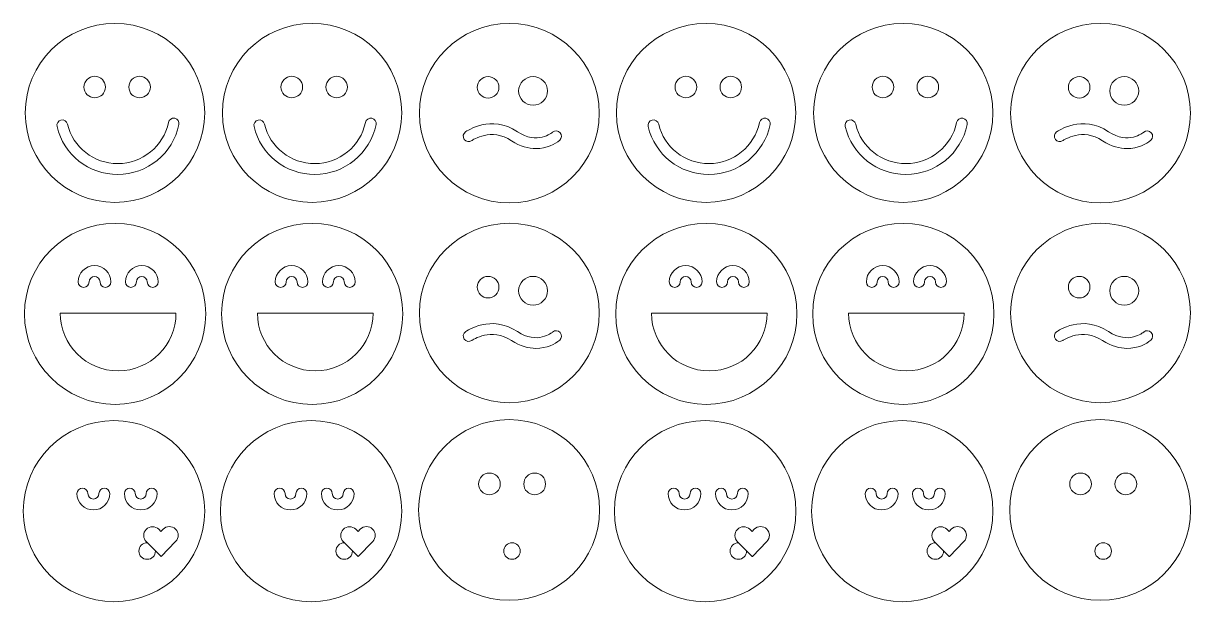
# Model space of a CAD drawing. Header units: inches. Extents: x 0.3 to 11, y -11 to -0.3.
# Drawn here: x 0.28 to 10.97, y -5.56 to -0.25 of the extents above; entities that cross this region are included whole.
import ezdxf

# ---------------------------------------------------------------- set-up
doc = ezdxf.new("R2010")
doc.units = ezdxf.units.IN
doc.header["$MEASUREMENT"] = 0
doc.layers.add('Layer 1', color=7, linetype='Continuous')
doc.layers.add('Layer 2', color=7, linetype='Continuous')

msp = doc.modelspace()

# ---------------------------------------------------------------- linework, layer by layer
at = {"layer": 'Layer 1', "lineweight": 0}
for points, knots in [([(1.118, -0.251), (0.664, -0.251), (0.296, -0.619), (0.296, -1.072), (0.296, -1.526), (0.664, -1.894), (1.118, -1.894), (1.572, -1.894), (1.94, -1.526), (1.94, -1.072), (1.94, -0.619), (1.572, -0.251), (1.118, -0.251)], [0, 0, 0, 0, 1, 1, 1, 2, 2, 2, 3, 3, 3, 4, 4, 4, 4]), ([(2.924, -0.251), (2.47, -0.251), (2.102, -0.619), (2.102, -1.072), (2.102, -1.526), (2.47, -1.894), (2.924, -1.894), (3.377, -1.894), (3.745, -1.526), (3.745, -1.072), (3.745, -0.619), (3.377, -0.251), (2.924, -0.251)], [0, 0, 0, 0, 1, 1, 1, 2, 2, 2, 3, 3, 3, 4, 4, 4, 4]), ([(4.732, -0.251), (4.277, -0.251), (3.908, -0.62), (3.908, -1.075), (3.908, -1.529), (4.277, -1.898), (4.732, -1.898), (5.187, -1.898), (5.555, -1.529), (5.555, -1.075), (5.555, -0.62), (5.187, -0.251), (4.732, -0.251)], [0, 0, 0, 0, 1, 1, 1, 2, 2, 2, 3, 3, 3, 4, 4, 4, 4]), ([(6.535, -0.251), (6.081, -0.251), (5.713, -0.619), (5.713, -1.072), (5.713, -1.526), (6.081, -1.894), (6.535, -1.894), (6.988, -1.894), (7.356, -1.526), (7.356, -1.072), (7.356, -0.619), (6.988, -0.251), (6.535, -0.251)], [0, 0, 0, 0, 1, 1, 1, 2, 2, 2, 3, 3, 3, 4, 4, 4, 4]), ([(8.34, -0.251), (7.886, -0.251), (7.519, -0.619), (7.519, -1.072), (7.519, -1.526), (7.886, -1.894), (8.34, -1.894), (8.794, -1.894), (9.162, -1.526), (9.162, -1.072), (9.162, -0.619), (8.794, -0.251), (8.34, -0.251)], [0, 0, 0, 0, 1, 1, 1, 2, 2, 2, 3, 3, 3, 4, 4, 4, 4]), ([(10.148, -0.251), (9.694, -0.251), (9.325, -0.62), (9.325, -1.075), (9.325, -1.529), (9.694, -1.898), (10.148, -1.898), (10.603, -1.898), (10.972, -1.529), (10.972, -1.075), (10.972, -0.62), (10.603, -0.251), (10.148, -0.251)], [0, 0, 0, 0, 1, 1, 1, 2, 2, 2, 3, 3, 3, 4, 4, 4, 4]), ([(1.12, -2.086), (0.661, -2.086), (0.289, -2.458), (0.289, -2.916), (0.289, -3.375), (0.661, -3.747), (1.12, -3.747), (1.578, -3.747), (1.95, -3.375), (1.95, -2.916), (1.95, -2.458), (1.578, -2.086), (1.12, -2.086)], [0, 0, 0, 0, 1, 1, 1, 2, 2, 2, 3, 3, 3, 4, 4, 4, 4]), ([(2.925, -2.086), (2.466, -2.086), (2.095, -2.458), (2.095, -2.916), (2.095, -3.375), (2.466, -3.747), (2.925, -3.747), (3.384, -3.747), (3.755, -3.375), (3.755, -2.916), (3.755, -2.458), (3.384, -2.086), (2.925, -2.086)], [0, 0, 0, 0, 1, 1, 1, 2, 2, 2, 3, 3, 3, 4, 4, 4, 4]), ([(4.732, -2.085), (4.277, -2.085), (3.908, -2.453), (3.908, -2.908), (3.908, -3.363), (4.277, -3.731), (4.732, -3.731), (5.187, -3.731), (5.555, -3.363), (5.555, -2.908), (5.555, -2.453), (5.187, -2.085), (4.732, -2.085)], [0, 0, 0, 0, 1, 1, 1, 2, 2, 2, 3, 3, 3, 4, 4, 4, 4]), ([(6.536, -2.086), (6.078, -2.086), (5.706, -2.458), (5.706, -2.916), (5.706, -3.375), (6.078, -3.747), (6.536, -3.747), (6.995, -3.747), (7.367, -3.375), (7.367, -2.916), (7.367, -2.458), (6.995, -2.086), (6.536, -2.086)], [0, 0, 0, 0, 1, 1, 1, 2, 2, 2, 3, 3, 3, 4, 4, 4, 4]), ([(8.342, -2.086), (7.883, -2.086), (7.511, -2.458), (7.511, -2.916), (7.511, -3.375), (7.883, -3.747), (8.342, -3.747), (8.8, -3.747), (9.172, -3.375), (9.172, -2.916), (9.172, -2.458), (8.8, -2.086), (8.342, -2.086)], [0, 0, 0, 0, 1, 1, 1, 2, 2, 2, 3, 3, 3, 4, 4, 4, 4]), ([(10.148, -2.085), (9.694, -2.085), (9.325, -2.453), (9.325, -2.908), (9.325, -3.363), (9.694, -3.731), (10.148, -3.731), (10.603, -3.731), (10.972, -3.363), (10.972, -2.908), (10.972, -2.453), (10.603, -2.085), (10.148, -2.085)], [0, 0, 0, 0, 1, 1, 1, 2, 2, 2, 3, 3, 3, 4, 4, 4, 4]), ([(1.109, -3.895), (0.651, -3.895), (0.278, -4.267), (0.278, -4.726), (0.278, -5.184), (0.651, -5.557), (1.109, -5.557), (1.568, -5.557), (1.94, -5.184), (1.94, -4.726), (1.94, -4.267), (1.568, -3.895), (1.109, -3.895)], [0, 0, 0, 0, 1, 1, 1, 2, 2, 2, 3, 3, 3, 4, 4, 4, 4]), ([(2.915, -3.895), (2.456, -3.895), (2.084, -4.267), (2.084, -4.726), (2.084, -5.184), (2.456, -5.557), (2.915, -5.557), (3.374, -5.557), (3.746, -5.184), (3.746, -4.726), (3.746, -4.267), (3.374, -3.895), (2.915, -3.895)], [0, 0, 0, 0, 1, 1, 1, 2, 2, 2, 3, 3, 3, 4, 4, 4, 4]), ([(4.729, -3.886), (4.271, -3.886), (3.9, -4.257), (3.9, -4.715), (3.9, -5.173), (4.271, -5.544), (4.729, -5.544), (5.186, -5.544), (5.558, -5.173), (5.558, -4.715), (5.558, -4.257), (5.186, -3.886), (4.729, -3.886)], [0, 0, 0, 0, 1, 1, 1, 2, 2, 2, 3, 3, 3, 4, 4, 4, 4]), ([(6.526, -3.895), (6.067, -3.895), (5.695, -4.267), (5.695, -4.726), (5.695, -5.184), (6.067, -5.557), (6.526, -5.557), (6.985, -5.557), (7.357, -5.184), (7.357, -4.726), (7.357, -4.267), (6.985, -3.895), (6.526, -3.895)], [0, 0, 0, 0, 1, 1, 1, 2, 2, 2, 3, 3, 3, 4, 4, 4, 4]), ([(8.332, -3.895), (7.873, -3.895), (7.501, -4.267), (7.501, -4.726), (7.501, -5.184), (7.873, -5.557), (8.332, -5.557), (8.791, -5.557), (9.163, -5.184), (9.163, -4.726), (9.163, -4.267), (8.791, -3.895), (8.332, -3.895)], [0, 0, 0, 0, 1, 1, 1, 2, 2, 2, 3, 3, 3, 4, 4, 4, 4]), ([(10.145, -3.886), (9.687, -3.886), (9.316, -4.257), (9.316, -4.715), (9.316, -5.173), (9.687, -5.544), (10.145, -5.544), (10.603, -5.544), (10.974, -5.173), (10.974, -4.715), (10.974, -4.257), (10.603, -3.886), (10.145, -3.886)], [0, 0, 0, 0, 1, 1, 1, 2, 2, 2, 3, 3, 3, 4, 4, 4, 4]), ([(3.294, -5.089), (3.294, -5.09), (3.294, -5.091), (3.294, -5.092), (3.294, -5.134), (3.26, -5.168), (3.219, -5.168)], [0, 0, 0, 0, 1, 1, 1, 2, 2, 2, 2])]:
    msp.add_open_spline(points, degree=3, knots=knots, dxfattribs=at)
at = {"layer": 'Layer 2', "lineweight": 0}
for points, knots in [([(0.933, -0.737), (0.987, -0.737), (1.031, -0.781), (1.031, -0.836), (1.031, -0.89), (0.987, -0.934), (0.933, -0.934), (0.878, -0.934), (0.834, -0.89), (0.834, -0.836), (0.834, -0.781), (0.878, -0.737), (0.933, -0.737)], [0, 0, 0, 0, 1, 1, 1, 2, 2, 2, 3, 3, 3, 4, 4, 4, 4]), ([(1.344, -0.737), (1.398, -0.737), (1.443, -0.781), (1.443, -0.836), (1.443, -0.89), (1.398, -0.934), (1.344, -0.934), (1.289, -0.934), (1.245, -0.89), (1.245, -0.836), (1.245, -0.781), (1.289, -0.737), (1.344, -0.737)], [0, 0, 0, 0, 1, 1, 1, 2, 2, 2, 3, 3, 3, 4, 4, 4, 4]), ([(2.738, -0.737), (2.793, -0.737), (2.837, -0.781), (2.837, -0.836), (2.837, -0.89), (2.793, -0.934), (2.738, -0.934), (2.684, -0.934), (2.639, -0.89), (2.639, -0.836), (2.639, -0.781), (2.684, -0.737), (2.738, -0.737)], [0, 0, 0, 0, 1, 1, 1, 2, 2, 2, 3, 3, 3, 4, 4, 4, 4]), ([(3.149, -0.737), (3.204, -0.737), (3.248, -0.781), (3.248, -0.836), (3.248, -0.89), (3.204, -0.934), (3.149, -0.934), (3.095, -0.934), (3.051, -0.89), (3.051, -0.836), (3.051, -0.781), (3.095, -0.737), (3.149, -0.737)], [0, 0, 0, 0, 1, 1, 1, 2, 2, 2, 3, 3, 3, 4, 4, 4, 4]), ([(4.537, -0.739), (4.591, -0.739), (4.636, -0.783), (4.636, -0.838), (4.636, -0.892), (4.591, -0.937), (4.537, -0.937), (4.482, -0.937), (4.438, -0.892), (4.438, -0.838), (4.438, -0.783), (4.482, -0.739), (4.537, -0.739)], [0, 0, 0, 0, 1, 1, 1, 2, 2, 2, 3, 3, 3, 4, 4, 4, 4]), ([(4.949, -0.739), (5.022, -0.739), (5.081, -0.798), (5.081, -0.871), (5.081, -0.943), (5.022, -1.002), (4.949, -1.002), (4.876, -1.002), (4.817, -0.943), (4.817, -0.871), (4.817, -0.798), (4.876, -0.739), (4.949, -0.739)], [0, 0, 0, 0, 1, 1, 1, 2, 2, 2, 3, 3, 3, 4, 4, 4, 4]), ([(6.349, -0.737), (6.404, -0.737), (6.448, -0.781), (6.448, -0.836), (6.448, -0.89), (6.404, -0.934), (6.349, -0.934), (6.295, -0.934), (6.25, -0.89), (6.25, -0.836), (6.25, -0.781), (6.295, -0.737), (6.349, -0.737)], [0, 0, 0, 0, 1, 1, 1, 2, 2, 2, 3, 3, 3, 4, 4, 4, 4]), ([(6.76, -0.737), (6.815, -0.737), (6.859, -0.781), (6.859, -0.836), (6.859, -0.89), (6.815, -0.934), (6.76, -0.934), (6.706, -0.934), (6.662, -0.89), (6.662, -0.836), (6.662, -0.781), (6.706, -0.737), (6.76, -0.737)], [0, 0, 0, 0, 1, 1, 1, 2, 2, 2, 3, 3, 3, 4, 4, 4, 4]), ([(8.155, -0.737), (8.209, -0.737), (8.254, -0.781), (8.254, -0.836), (8.254, -0.89), (8.209, -0.934), (8.155, -0.934), (8.1, -0.934), (8.056, -0.89), (8.056, -0.836), (8.056, -0.781), (8.1, -0.737), (8.155, -0.737)], [0, 0, 0, 0, 1, 1, 1, 2, 2, 2, 3, 3, 3, 4, 4, 4, 4]), ([(8.566, -0.737), (8.621, -0.737), (8.665, -0.781), (8.665, -0.836), (8.665, -0.89), (8.621, -0.934), (8.566, -0.934), (8.512, -0.934), (8.467, -0.89), (8.467, -0.836), (8.467, -0.781), (8.512, -0.737), (8.566, -0.737)], [0, 0, 0, 0, 1, 1, 1, 2, 2, 2, 3, 3, 3, 4, 4, 4, 4]), ([(9.953, -0.739), (10.008, -0.739), (10.052, -0.783), (10.052, -0.838), (10.052, -0.892), (10.008, -0.937), (9.953, -0.937), (9.899, -0.937), (9.854, -0.892), (9.854, -0.838), (9.854, -0.783), (9.899, -0.739), (9.953, -0.739)], [0, 0, 0, 0, 1, 1, 1, 2, 2, 2, 3, 3, 3, 4, 4, 4, 4]), ([(10.366, -0.739), (10.438, -0.739), (10.498, -0.798), (10.498, -0.871), (10.498, -0.943), (10.438, -1.002), (10.366, -1.002), (10.293, -1.002), (10.234, -0.943), (10.234, -0.871), (10.234, -0.798), (10.293, -0.739), (10.366, -0.739)], [0, 0, 0, 0, 1, 1, 1, 2, 2, 2, 3, 3, 3, 4, 4, 4, 4]), ([(1.704, -1.18), (1.65, -1.445), (1.414, -1.637), (1.144, -1.637), (0.877, -1.637), (0.648, -1.457), (0.587, -1.198), (0.581, -1.171), (0.597, -1.145), (0.623, -1.138), (0.65, -1.132), (0.677, -1.148), (0.683, -1.175), (0.734, -1.389), (0.923, -1.538), (1.144, -1.538), (1.368, -1.538), (1.563, -1.379), (1.608, -1.16), (1.613, -1.134), (1.639, -1.117), (1.666, -1.122), (1.693, -1.127), (1.71, -1.153), (1.704, -1.18)], [0, 0, 0, 0, 1, 1, 1, 2, 2, 2, 3, 3, 3, 4, 4, 4, 5, 5, 5, 6, 6, 6, 7, 7, 7, 8, 8, 8, 8]), ([(3.51, -1.18), (3.456, -1.445), (3.22, -1.637), (2.949, -1.637), (2.683, -1.637), (2.454, -1.457), (2.392, -1.198), (2.386, -1.171), (2.402, -1.145), (2.429, -1.138), (2.455, -1.132), (2.482, -1.148), (2.488, -1.175), (2.539, -1.389), (2.729, -1.538), (2.949, -1.538), (3.173, -1.538), (3.368, -1.379), (3.413, -1.16), (3.419, -1.134), (3.445, -1.117), (3.471, -1.122), (3.498, -1.127), (3.515, -1.153), (3.51, -1.18)], [0, 0, 0, 0, 1, 1, 1, 2, 2, 2, 3, 3, 3, 4, 4, 4, 5, 5, 5, 6, 6, 6, 7, 7, 7, 8, 8, 8, 8]), ([(5.193, -1.324), (5.153, -1.359), (5.074, -1.4), (4.975, -1.4), (4.907, -1.4), (4.831, -1.381), (4.751, -1.328), (4.567, -1.204), (4.394, -1.322), (4.387, -1.327), (4.365, -1.343), (4.334, -1.337), (4.318, -1.315), (4.302, -1.293), (4.308, -1.262), (4.33, -1.246), (4.339, -1.24), (4.564, -1.083), (4.806, -1.245), (4.987, -1.366), (5.122, -1.254), (5.128, -1.249), (5.148, -1.232), (5.18, -1.234), (5.197, -1.254), (5.215, -1.275), (5.213, -1.306), (5.193, -1.324)], [0, 0, 0, 0, 1, 1, 1, 2, 2, 2, 3, 3, 3, 4, 4, 4, 5, 5, 5, 6, 6, 6, 7, 7, 7, 8, 8, 8, 9, 9, 9, 9]), ([(7.121, -1.18), (7.067, -1.445), (6.831, -1.637), (6.56, -1.637), (6.294, -1.637), (6.065, -1.457), (6.003, -1.198), (5.997, -1.171), (6.014, -1.145), (6.04, -1.138), (6.066, -1.132), (6.093, -1.148), (6.1, -1.175), (6.15, -1.389), (6.34, -1.538), (6.56, -1.538), (6.784, -1.538), (6.979, -1.379), (7.024, -1.16), (7.03, -1.134), (7.056, -1.117), (7.083, -1.122), (7.109, -1.127), (7.126, -1.153), (7.121, -1.18)], [0, 0, 0, 0, 1, 1, 1, 2, 2, 2, 3, 3, 3, 4, 4, 4, 5, 5, 5, 6, 6, 6, 7, 7, 7, 8, 8, 8, 8]), ([(8.927, -1.18), (8.872, -1.445), (8.637, -1.637), (8.366, -1.637), (8.1, -1.637), (7.871, -1.457), (7.809, -1.198), (7.803, -1.171), (7.819, -1.145), (7.846, -1.138), (7.872, -1.132), (7.899, -1.148), (7.905, -1.175), (7.956, -1.389), (8.145, -1.538), (8.366, -1.538), (8.59, -1.538), (8.785, -1.379), (8.83, -1.16), (8.835, -1.134), (8.862, -1.117), (8.888, -1.122), (8.915, -1.127), (8.932, -1.153), (8.927, -1.18)], [0, 0, 0, 0, 1, 1, 1, 2, 2, 2, 3, 3, 3, 4, 4, 4, 5, 5, 5, 6, 6, 6, 7, 7, 7, 8, 8, 8, 8]), ([(10.609, -1.324), (10.57, -1.359), (10.49, -1.4), (10.391, -1.4), (10.324, -1.4), (10.248, -1.381), (10.168, -1.328), (9.983, -1.204), (9.811, -1.322), (9.803, -1.327), (9.781, -1.343), (9.75, -1.337), (9.735, -1.315), (9.719, -1.293), (9.724, -1.262), (9.746, -1.246), (9.756, -1.24), (9.981, -1.083), (10.223, -1.245), (10.404, -1.366), (10.539, -1.254), (10.544, -1.249), (10.565, -1.232), (10.596, -1.234), (10.614, -1.254), (10.632, -1.275), (10.63, -1.306), (10.609, -1.324)], [0, 0, 0, 0, 1, 1, 1, 2, 2, 2, 3, 3, 3, 4, 4, 4, 5, 5, 5, 6, 6, 6, 7, 7, 7, 8, 8, 8, 9, 9, 9, 9]), ([(0.931, -2.473), (1.013, -2.473), (1.081, -2.54), (1.081, -2.623), (1.081, -2.651), (1.058, -2.673), (1.031, -2.673), (1.003, -2.673), (0.981, -2.651), (0.981, -2.623), (0.981, -2.595), (0.958, -2.573), (0.931, -2.573), (0.903, -2.573), (0.881, -2.595), (0.881, -2.623), (0.881, -2.651), (0.858, -2.673), (0.831, -2.673), (0.803, -2.673), (0.781, -2.651), (0.781, -2.623), (0.781, -2.54), (0.848, -2.473), (0.931, -2.473)], [0, 0, 0, 0, 1, 1, 1, 2, 2, 2, 3, 3, 3, 4, 4, 4, 5, 5, 5, 6, 6, 6, 7, 7, 7, 8, 8, 8, 8]), ([(1.364, -2.473), (1.446, -2.473), (1.514, -2.54), (1.514, -2.623), (1.514, -2.651), (1.491, -2.673), (1.464, -2.673), (1.436, -2.673), (1.414, -2.651), (1.414, -2.623), (1.414, -2.595), (1.391, -2.573), (1.364, -2.573), (1.336, -2.573), (1.314, -2.595), (1.314, -2.623), (1.314, -2.651), (1.291, -2.673), (1.264, -2.673), (1.236, -2.673), (1.214, -2.651), (1.214, -2.623), (1.214, -2.54), (1.281, -2.473), (1.364, -2.473)], [0, 0, 0, 0, 1, 1, 1, 2, 2, 2, 3, 3, 3, 4, 4, 4, 5, 5, 5, 6, 6, 6, 7, 7, 7, 8, 8, 8, 8]), ([(2.736, -2.473), (2.819, -2.473), (2.886, -2.54), (2.886, -2.623), (2.886, -2.651), (2.864, -2.673), (2.836, -2.673), (2.809, -2.673), (2.786, -2.651), (2.786, -2.623), (2.786, -2.595), (2.764, -2.573), (2.736, -2.573), (2.709, -2.573), (2.686, -2.595), (2.686, -2.623), (2.686, -2.651), (2.664, -2.673), (2.636, -2.673), (2.609, -2.673), (2.586, -2.651), (2.586, -2.623), (2.586, -2.54), (2.654, -2.473), (2.736, -2.473)], [0, 0, 0, 0, 1, 1, 1, 2, 2, 2, 3, 3, 3, 4, 4, 4, 5, 5, 5, 6, 6, 6, 7, 7, 7, 8, 8, 8, 8]), ([(3.169, -2.473), (3.252, -2.473), (3.319, -2.54), (3.319, -2.623), (3.319, -2.651), (3.297, -2.673), (3.269, -2.673), (3.242, -2.673), (3.219, -2.651), (3.219, -2.623), (3.219, -2.595), (3.197, -2.573), (3.169, -2.573), (3.142, -2.573), (3.119, -2.595), (3.119, -2.623), (3.119, -2.651), (3.097, -2.673), (3.069, -2.673), (3.042, -2.673), (3.02, -2.651), (3.02, -2.623), (3.02, -2.54), (3.087, -2.473), (3.169, -2.473)], [0, 0, 0, 0, 1, 1, 1, 2, 2, 2, 3, 3, 3, 4, 4, 4, 5, 5, 5, 6, 6, 6, 7, 7, 7, 8, 8, 8, 8]), ([(6.347, -2.473), (6.43, -2.473), (6.497, -2.54), (6.497, -2.623), (6.497, -2.651), (6.475, -2.673), (6.447, -2.673), (6.42, -2.673), (6.397, -2.651), (6.397, -2.623), (6.397, -2.595), (6.375, -2.573), (6.347, -2.573), (6.32, -2.573), (6.297, -2.595), (6.297, -2.623), (6.297, -2.651), (6.275, -2.673), (6.247, -2.673), (6.22, -2.673), (6.197, -2.651), (6.197, -2.623), (6.197, -2.54), (6.265, -2.473), (6.347, -2.473)], [0, 0, 0, 0, 1, 1, 1, 2, 2, 2, 3, 3, 3, 4, 4, 4, 5, 5, 5, 6, 6, 6, 7, 7, 7, 8, 8, 8, 8]), ([(6.78, -2.473), (6.863, -2.473), (6.93, -2.54), (6.93, -2.623), (6.93, -2.651), (6.908, -2.673), (6.88, -2.673), (6.853, -2.673), (6.831, -2.651), (6.831, -2.623), (6.831, -2.595), (6.808, -2.573), (6.78, -2.573), (6.753, -2.573), (6.73, -2.595), (6.73, -2.623), (6.73, -2.651), (6.708, -2.673), (6.68, -2.673), (6.653, -2.673), (6.631, -2.651), (6.631, -2.623), (6.631, -2.54), (6.698, -2.473), (6.78, -2.473)], [0, 0, 0, 0, 1, 1, 1, 2, 2, 2, 3, 3, 3, 4, 4, 4, 5, 5, 5, 6, 6, 6, 7, 7, 7, 8, 8, 8, 8]), ([(8.153, -2.473), (8.236, -2.473), (8.303, -2.54), (8.303, -2.623), (8.303, -2.651), (8.28, -2.673), (8.253, -2.673), (8.225, -2.673), (8.203, -2.651), (8.203, -2.623), (8.203, -2.595), (8.181, -2.573), (8.153, -2.573), (8.125, -2.573), (8.103, -2.595), (8.103, -2.623), (8.103, -2.651), (8.08, -2.673), (8.053, -2.673), (8.025, -2.673), (8.003, -2.651), (8.003, -2.623), (8.003, -2.54), (8.07, -2.473), (8.153, -2.473)], [0, 0, 0, 0, 1, 1, 1, 2, 2, 2, 3, 3, 3, 4, 4, 4, 5, 5, 5, 6, 6, 6, 7, 7, 7, 8, 8, 8, 8]), ([(8.586, -2.473), (8.669, -2.473), (8.736, -2.54), (8.736, -2.623), (8.736, -2.651), (8.714, -2.673), (8.686, -2.673), (8.658, -2.673), (8.636, -2.651), (8.636, -2.623), (8.636, -2.595), (8.614, -2.573), (8.586, -2.573), (8.558, -2.573), (8.536, -2.595), (8.536, -2.623), (8.536, -2.651), (8.514, -2.673), (8.486, -2.673), (8.459, -2.673), (8.436, -2.651), (8.436, -2.623), (8.436, -2.54), (8.503, -2.473), (8.586, -2.473)], [0, 0, 0, 0, 1, 1, 1, 2, 2, 2, 3, 3, 3, 4, 4, 4, 5, 5, 5, 6, 6, 6, 7, 7, 7, 8, 8, 8, 8]), ([(4.537, -2.572), (4.591, -2.572), (4.636, -2.616), (4.636, -2.671), (4.636, -2.725), (4.591, -2.77), (4.537, -2.77), (4.482, -2.77), (4.438, -2.725), (4.438, -2.671), (4.438, -2.616), (4.482, -2.572), (4.537, -2.572)], [0, 0, 0, 0, 1, 1, 1, 2, 2, 2, 3, 3, 3, 4, 4, 4, 4]), ([(4.949, -2.572), (5.022, -2.572), (5.081, -2.631), (5.081, -2.704), (5.081, -2.777), (5.022, -2.836), (4.949, -2.836), (4.876, -2.836), (4.817, -2.777), (4.817, -2.704), (4.817, -2.631), (4.876, -2.572), (4.949, -2.572)], [0, 0, 0, 0, 1, 1, 1, 2, 2, 2, 3, 3, 3, 4, 4, 4, 4]), ([(9.953, -2.572), (10.008, -2.572), (10.052, -2.616), (10.052, -2.671), (10.052, -2.725), (10.008, -2.77), (9.953, -2.77), (9.899, -2.77), (9.854, -2.725), (9.854, -2.671), (9.854, -2.616), (9.899, -2.572), (9.953, -2.572)], [0, 0, 0, 0, 1, 1, 1, 2, 2, 2, 3, 3, 3, 4, 4, 4, 4]), ([(10.366, -2.572), (10.438, -2.572), (10.498, -2.631), (10.498, -2.704), (10.498, -2.777), (10.438, -2.836), (10.366, -2.836), (10.293, -2.836), (10.234, -2.777), (10.234, -2.704), (10.234, -2.631), (10.293, -2.572), (10.366, -2.572)], [0, 0, 0, 0, 1, 1, 1, 2, 2, 2, 3, 3, 3, 4, 4, 4, 4]), ([(1.147, -3.439), (0.855, -3.439), (0.617, -3.202), (0.617, -2.909), (0.617, -2.909), (1.677, -2.909), (1.677, -2.909), (1.677, -3.202), (1.44, -3.439), (1.147, -3.439)], [0, 0, 0, 0, 1, 1, 1, 2, 2, 2, 3, 3, 3, 3]), ([(2.953, -3.439), (2.66, -3.439), (2.423, -3.202), (2.423, -2.909), (2.423, -2.909), (3.483, -2.909), (3.483, -2.909), (3.483, -3.202), (3.245, -3.439), (2.953, -3.439)], [0, 0, 0, 0, 1, 1, 1, 2, 2, 2, 3, 3, 3, 3]), ([(5.193, -3.157), (5.153, -3.192), (5.074, -3.233), (4.975, -3.233), (4.907, -3.233), (4.831, -3.214), (4.751, -3.161), (4.567, -3.038), (4.394, -3.155), (4.387, -3.16), (4.365, -3.176), (4.334, -3.171), (4.318, -3.148), (4.302, -3.126), (4.308, -3.095), (4.33, -3.08), (4.339, -3.073), (4.564, -2.917), (4.806, -3.079), (4.987, -3.2), (5.122, -3.087), (5.128, -3.083), (5.148, -3.065), (5.18, -3.067), (5.197, -3.088), (5.215, -3.108), (5.213, -3.139), (5.193, -3.157)], [0, 0, 0, 0, 1, 1, 1, 2, 2, 2, 3, 3, 3, 4, 4, 4, 5, 5, 5, 6, 6, 6, 7, 7, 7, 8, 8, 8, 9, 9, 9, 9]), ([(6.564, -3.439), (6.271, -3.439), (6.034, -3.202), (6.034, -2.909), (6.034, -2.909), (7.094, -2.909), (7.094, -2.909), (7.094, -3.202), (6.857, -3.439), (6.564, -3.439)], [0, 0, 0, 0, 1, 1, 1, 2, 2, 2, 3, 3, 3, 3]), ([(8.369, -3.439), (8.077, -3.439), (7.84, -3.202), (7.84, -2.909), (7.84, -2.909), (8.899, -2.909), (8.899, -2.909), (8.899, -3.202), (8.662, -3.439), (8.369, -3.439)], [0, 0, 0, 0, 1, 1, 1, 2, 2, 2, 3, 3, 3, 3]), ([(10.609, -3.157), (10.57, -3.192), (10.49, -3.233), (10.391, -3.233), (10.324, -3.233), (10.248, -3.214), (10.168, -3.161), (9.983, -3.038), (9.811, -3.155), (9.803, -3.16), (9.781, -3.176), (9.75, -3.171), (9.735, -3.148), (9.719, -3.126), (9.724, -3.095), (9.746, -3.08), (9.756, -3.073), (9.981, -2.917), (10.223, -3.079), (10.404, -3.2), (10.539, -3.087), (10.544, -3.083), (10.565, -3.065), (10.596, -3.067), (10.614, -3.088), (10.632, -3.108), (10.63, -3.139), (10.609, -3.157)], [0, 0, 0, 0, 1, 1, 1, 2, 2, 2, 3, 3, 3, 4, 4, 4, 5, 5, 5, 6, 6, 6, 7, 7, 7, 8, 8, 8, 9, 9, 9, 9]), ([(4.549, -4.576), (4.494, -4.576), (4.449, -4.532), (4.449, -4.477), (4.449, -4.422), (4.494, -4.377), (4.549, -4.377), (4.604, -4.377), (4.648, -4.422), (4.648, -4.477), (4.648, -4.532), (4.604, -4.576), (4.549, -4.576)], [0, 0, 0, 0, 1, 1, 1, 2, 2, 2, 3, 3, 3, 4, 4, 4, 4]), ([(4.964, -4.576), (4.909, -4.576), (4.864, -4.532), (4.864, -4.477), (4.864, -4.422), (4.909, -4.377), (4.964, -4.377), (5.019, -4.377), (5.063, -4.422), (5.063, -4.477), (5.063, -4.532), (5.019, -4.576), (4.964, -4.576)], [0, 0, 0, 0, 1, 1, 1, 2, 2, 2, 3, 3, 3, 4, 4, 4, 4]), ([(9.965, -4.576), (9.91, -4.576), (9.866, -4.532), (9.866, -4.477), (9.866, -4.422), (9.91, -4.377), (9.965, -4.377), (10.021, -4.377), (10.065, -4.422), (10.065, -4.477), (10.065, -4.532), (10.021, -4.576), (9.965, -4.576)], [0, 0, 0, 0, 1, 1, 1, 2, 2, 2, 3, 3, 3, 4, 4, 4, 4]), ([(10.38, -4.576), (10.325, -4.576), (10.281, -4.532), (10.281, -4.477), (10.281, -4.422), (10.325, -4.377), (10.38, -4.377), (10.435, -4.377), (10.48, -4.422), (10.48, -4.477), (10.48, -4.532), (10.435, -4.576), (10.38, -4.576)], [0, 0, 0, 0, 1, 1, 1, 2, 2, 2, 3, 3, 3, 4, 4, 4, 4]), ([(0.92, -4.715), (0.838, -4.715), (0.77, -4.648), (0.77, -4.565), (0.77, -4.538), (0.793, -4.515), (0.82, -4.515), (0.848, -4.515), (0.87, -4.538), (0.87, -4.565), (0.87, -4.593), (0.893, -4.615), (0.92, -4.615), (0.948, -4.615), (0.971, -4.593), (0.971, -4.565), (0.971, -4.538), (0.993, -4.515), (1.021, -4.515), (1.048, -4.515), (1.07, -4.538), (1.07, -4.565), (1.07, -4.648), (1.003, -4.715), (0.92, -4.715)], [0, 0, 0, 0, 1, 1, 1, 2, 2, 2, 3, 3, 3, 4, 4, 4, 5, 5, 5, 6, 6, 6, 7, 7, 7, 8, 8, 8, 8]), ([(1.354, -4.715), (1.271, -4.715), (1.204, -4.648), (1.204, -4.565), (1.204, -4.538), (1.226, -4.515), (1.254, -4.515), (1.281, -4.515), (1.304, -4.538), (1.304, -4.565), (1.304, -4.593), (1.326, -4.615), (1.354, -4.615), (1.382, -4.615), (1.404, -4.593), (1.404, -4.565), (1.404, -4.538), (1.426, -4.515), (1.454, -4.515), (1.482, -4.515), (1.504, -4.538), (1.504, -4.565), (1.504, -4.648), (1.437, -4.715), (1.354, -4.715)], [0, 0, 0, 0, 1, 1, 1, 2, 2, 2, 3, 3, 3, 4, 4, 4, 5, 5, 5, 6, 6, 6, 7, 7, 7, 8, 8, 8, 8]), ([(2.726, -4.715), (2.643, -4.715), (2.576, -4.648), (2.576, -4.565), (2.576, -4.538), (2.598, -4.515), (2.626, -4.515), (2.654, -4.515), (2.676, -4.538), (2.676, -4.565), (2.676, -4.593), (2.698, -4.615), (2.726, -4.615), (2.754, -4.615), (2.776, -4.593), (2.776, -4.565), (2.776, -4.538), (2.798, -4.515), (2.826, -4.515), (2.854, -4.515), (2.876, -4.538), (2.876, -4.565), (2.876, -4.648), (2.809, -4.715), (2.726, -4.715)], [0, 0, 0, 0, 1, 1, 1, 2, 2, 2, 3, 3, 3, 4, 4, 4, 5, 5, 5, 6, 6, 6, 7, 7, 7, 8, 8, 8, 8]), ([(3.159, -4.715), (3.077, -4.715), (3.009, -4.648), (3.009, -4.565), (3.009, -4.538), (3.032, -4.515), (3.059, -4.515), (3.087, -4.515), (3.109, -4.538), (3.109, -4.565), (3.109, -4.593), (3.132, -4.615), (3.159, -4.615), (3.187, -4.615), (3.21, -4.593), (3.21, -4.565), (3.21, -4.538), (3.232, -4.515), (3.26, -4.515), (3.287, -4.515), (3.309, -4.538), (3.309, -4.565), (3.309, -4.648), (3.242, -4.715), (3.159, -4.715)], [0, 0, 0, 0, 1, 1, 1, 2, 2, 2, 3, 3, 3, 4, 4, 4, 5, 5, 5, 6, 6, 6, 7, 7, 7, 8, 8, 8, 8]), ([(6.337, -4.715), (6.254, -4.715), (6.187, -4.648), (6.187, -4.565), (6.187, -4.538), (6.209, -4.515), (6.237, -4.515), (6.265, -4.515), (6.287, -4.538), (6.287, -4.565), (6.287, -4.593), (6.309, -4.615), (6.337, -4.615), (6.365, -4.615), (6.387, -4.593), (6.387, -4.565), (6.387, -4.538), (6.41, -4.515), (6.437, -4.515), (6.465, -4.515), (6.487, -4.538), (6.487, -4.565), (6.487, -4.648), (6.42, -4.715), (6.337, -4.715)], [0, 0, 0, 0, 1, 1, 1, 2, 2, 2, 3, 3, 3, 4, 4, 4, 5, 5, 5, 6, 6, 6, 7, 7, 7, 8, 8, 8, 8]), ([(6.771, -4.715), (6.688, -4.715), (6.621, -4.648), (6.621, -4.565), (6.621, -4.538), (6.643, -4.515), (6.671, -4.515), (6.698, -4.515), (6.72, -4.538), (6.72, -4.565), (6.72, -4.593), (6.743, -4.615), (6.771, -4.615), (6.798, -4.615), (6.821, -4.593), (6.821, -4.565), (6.821, -4.538), (6.843, -4.515), (6.871, -4.515), (6.898, -4.515), (6.921, -4.538), (6.921, -4.565), (6.921, -4.648), (6.853, -4.715), (6.771, -4.715)], [0, 0, 0, 0, 1, 1, 1, 2, 2, 2, 3, 3, 3, 4, 4, 4, 5, 5, 5, 6, 6, 6, 7, 7, 7, 8, 8, 8, 8]), ([(8.143, -4.715), (8.06, -4.715), (7.993, -4.648), (7.993, -4.565), (7.993, -4.538), (8.015, -4.515), (8.043, -4.515), (8.07, -4.515), (8.093, -4.538), (8.093, -4.565), (8.093, -4.593), (8.115, -4.615), (8.143, -4.615), (8.17, -4.615), (8.193, -4.593), (8.193, -4.565), (8.193, -4.538), (8.215, -4.515), (8.243, -4.515), (8.27, -4.515), (8.293, -4.538), (8.293, -4.565), (8.293, -4.648), (8.225, -4.715), (8.143, -4.715)], [0, 0, 0, 0, 1, 1, 1, 2, 2, 2, 3, 3, 3, 4, 4, 4, 5, 5, 5, 6, 6, 6, 7, 7, 7, 8, 8, 8, 8]), ([(8.576, -4.715), (8.493, -4.715), (8.426, -4.648), (8.426, -4.565), (8.426, -4.538), (8.449, -4.515), (8.476, -4.515), (8.504, -4.515), (8.526, -4.538), (8.526, -4.565), (8.526, -4.593), (8.548, -4.615), (8.576, -4.615), (8.604, -4.615), (8.626, -4.593), (8.626, -4.565), (8.626, -4.538), (8.649, -4.515), (8.676, -4.515), (8.704, -4.515), (8.726, -4.538), (8.726, -4.565), (8.726, -4.648), (8.659, -4.715), (8.576, -4.715)], [0, 0, 0, 0, 1, 1, 1, 2, 2, 2, 3, 3, 3, 4, 4, 4, 5, 5, 5, 6, 6, 6, 7, 7, 7, 8, 8, 8, 8]), ([(1.674, -5.005), (1.674, -5.005), (1.542, -5.141), (1.542, -5.141), (1.542, -5.141), (1.542, -5.141), (1.542, -5.141), (1.542, -5.141), (1.541, -5.141), (1.541, -5.141), (1.541, -5.141), (1.541, -5.141), (1.541, -5.141), (1.541, -5.141), (1.541, -5.141), (1.541, -5.141), (1.541, -5.141), (1.406, -5.008), (1.406, -5.008), (1.374, -4.977), (1.373, -4.925), (1.404, -4.893), (1.436, -4.861), (1.487, -4.861), (1.519, -4.892), (1.519, -4.892), (1.539, -4.912), (1.539, -4.912), (1.539, -4.912), (1.559, -4.892), (1.559, -4.892), (1.59, -4.86), (1.641, -4.859), (1.673, -4.891), (1.705, -4.922), (1.706, -4.973), (1.674, -5.005)], [0, 0, 0, 0, 1, 1, 1, 2, 2, 2, 3, 3, 3, 4, 4, 4, 5, 5, 5, 6, 6, 6, 7, 7, 7, 8, 8, 8, 9, 9, 9, 10, 10, 10, 11, 11, 11, 12, 12, 12, 12]), ([(3.48, -5.005), (3.48, -5.005), (3.347, -5.141), (3.347, -5.141), (3.347, -5.141), (3.347, -5.141), (3.347, -5.141), (3.347, -5.141), (3.347, -5.141), (3.347, -5.141), (3.347, -5.141), (3.347, -5.141), (3.347, -5.141), (3.347, -5.141), (3.347, -5.141), (3.347, -5.141), (3.347, -5.141), (3.211, -5.008), (3.211, -5.008), (3.179, -4.977), (3.179, -4.925), (3.21, -4.893), (3.241, -4.861), (3.293, -4.861), (3.325, -4.892), (3.325, -4.892), (3.345, -4.912), (3.345, -4.912), (3.345, -4.912), (3.364, -4.892), (3.364, -4.892), (3.396, -4.86), (3.447, -4.859), (3.479, -4.891), (3.511, -4.922), (3.511, -4.973), (3.48, -5.005)], [0, 0, 0, 0, 1, 1, 1, 2, 2, 2, 3, 3, 3, 4, 4, 4, 5, 5, 5, 6, 6, 6, 7, 7, 7, 8, 8, 8, 9, 9, 9, 10, 10, 10, 11, 11, 11, 12, 12, 12, 12]), ([(7.091, -5.005), (7.091, -5.005), (6.959, -5.141), (6.959, -5.141), (6.958, -5.141), (6.958, -5.141), (6.958, -5.141), (6.958, -5.141), (6.958, -5.141), (6.958, -5.141), (6.958, -5.141), (6.958, -5.141), (6.958, -5.141), (6.958, -5.141), (6.958, -5.141), (6.958, -5.141), (6.958, -5.141), (6.822, -5.008), (6.822, -5.008), (6.79, -4.977), (6.79, -4.925), (6.821, -4.893), (6.852, -4.861), (6.904, -4.861), (6.936, -4.892), (6.936, -4.892), (6.956, -4.912), (6.956, -4.912), (6.956, -4.912), (6.975, -4.892), (6.975, -4.892), (7.007, -4.86), (7.058, -4.859), (7.09, -4.891), (7.122, -4.922), (7.122, -4.973), (7.091, -5.005)], [0, 0, 0, 0, 1, 1, 1, 2, 2, 2, 3, 3, 3, 4, 4, 4, 5, 5, 5, 6, 6, 6, 7, 7, 7, 8, 8, 8, 9, 9, 9, 10, 10, 10, 11, 11, 11, 12, 12, 12, 12]), ([(8.897, -5.005), (8.897, -5.005), (8.764, -5.141), (8.764, -5.141), (8.764, -5.141), (8.764, -5.141), (8.764, -5.141), (8.764, -5.141), (8.764, -5.141), (8.764, -5.141), (8.764, -5.141), (8.764, -5.141), (8.764, -5.141), (8.763, -5.141), (8.763, -5.141), (8.763, -5.141), (8.763, -5.141), (8.628, -5.008), (8.628, -5.008), (8.596, -4.977), (8.595, -4.925), (8.627, -4.893), (8.658, -4.861), (8.709, -4.861), (8.741, -4.892), (8.741, -4.892), (8.761, -4.912), (8.761, -4.912), (8.761, -4.912), (8.781, -4.892), (8.781, -4.892), (8.812, -4.86), (8.863, -4.859), (8.895, -4.891), (8.927, -4.922), (8.928, -4.973), (8.897, -5.005)], [0, 0, 0, 0, 1, 1, 1, 2, 2, 2, 3, 3, 3, 4, 4, 4, 5, 5, 5, 6, 6, 6, 7, 7, 7, 8, 8, 8, 9, 9, 9, 10, 10, 10, 11, 11, 11, 12, 12, 12, 12]), ([(1.413, -5.168), (1.371, -5.168), (1.337, -5.134), (1.337, -5.092), (1.337, -5.05), (1.371, -5.016), (1.413, -5.016), (1.414, -5.016), (1.414, -5.016), (1.415, -5.016)], [0, 0, 0, 0, 1, 1, 1, 2, 2, 2, 3, 3, 3, 3]), ([(3.219, -5.168), (3.177, -5.168), (3.143, -5.134), (3.143, -5.092), (3.143, -5.05), (3.177, -5.016), (3.219, -5.016), (3.219, -5.016), (3.22, -5.016), (3.22, -5.016)], [0, 0, 0, 0, 1, 1, 1, 2, 2, 2, 3, 3, 3, 3]), ([(4.756, -5.168), (4.715, -5.168), (4.681, -5.134), (4.681, -5.092), (4.681, -5.05), (4.715, -5.016), (4.756, -5.016), (4.798, -5.016), (4.832, -5.05), (4.832, -5.092), (4.832, -5.134), (4.798, -5.168), (4.756, -5.168)], [0, 0, 0, 0, 1, 1, 1, 2, 2, 2, 3, 3, 3, 4, 4, 4, 4]), ([(6.83, -5.168), (6.788, -5.168), (6.754, -5.134), (6.754, -5.092), (6.754, -5.05), (6.788, -5.016), (6.83, -5.016), (6.83, -5.016), (6.831, -5.016), (6.832, -5.016)], [0, 0, 0, 0, 1, 1, 1, 2, 2, 2, 3, 3, 3, 3]), ([(8.635, -5.168), (8.593, -5.168), (8.56, -5.134), (8.56, -5.092), (8.56, -5.05), (8.593, -5.016), (8.635, -5.016), (8.636, -5.016), (8.636, -5.016), (8.637, -5.016)], [0, 0, 0, 0, 1, 1, 1, 2, 2, 2, 3, 3, 3, 3]), ([(10.173, -5.168), (10.131, -5.168), (10.097, -5.134), (10.097, -5.092), (10.097, -5.05), (10.131, -5.016), (10.173, -5.016), (10.215, -5.016), (10.248, -5.05), (10.248, -5.092), (10.248, -5.134), (10.215, -5.168), (10.173, -5.168)], [0, 0, 0, 0, 1, 1, 1, 2, 2, 2, 3, 3, 3, 4, 4, 4, 4]), ([(1.489, -5.089), (1.489, -5.09), (1.489, -5.091), (1.489, -5.092), (1.489, -5.134), (1.455, -5.168), (1.413, -5.168)], [0, 0, 0, 0, 1, 1, 1, 2, 2, 2, 2]), ([(6.905, -5.089), (6.905, -5.09), (6.905, -5.091), (6.905, -5.092), (6.905, -5.134), (6.872, -5.168), (6.83, -5.168)], [0, 0, 0, 0, 1, 1, 1, 2, 2, 2, 2]), ([(8.711, -5.089), (8.711, -5.09), (8.711, -5.091), (8.711, -5.092), (8.711, -5.134), (8.677, -5.168), (8.635, -5.168)], [0, 0, 0, 0, 1, 1, 1, 2, 2, 2, 2])]:
    msp.add_open_spline(points, degree=3, knots=knots, dxfattribs=at)

doc.saveas('drawing.dxf')
